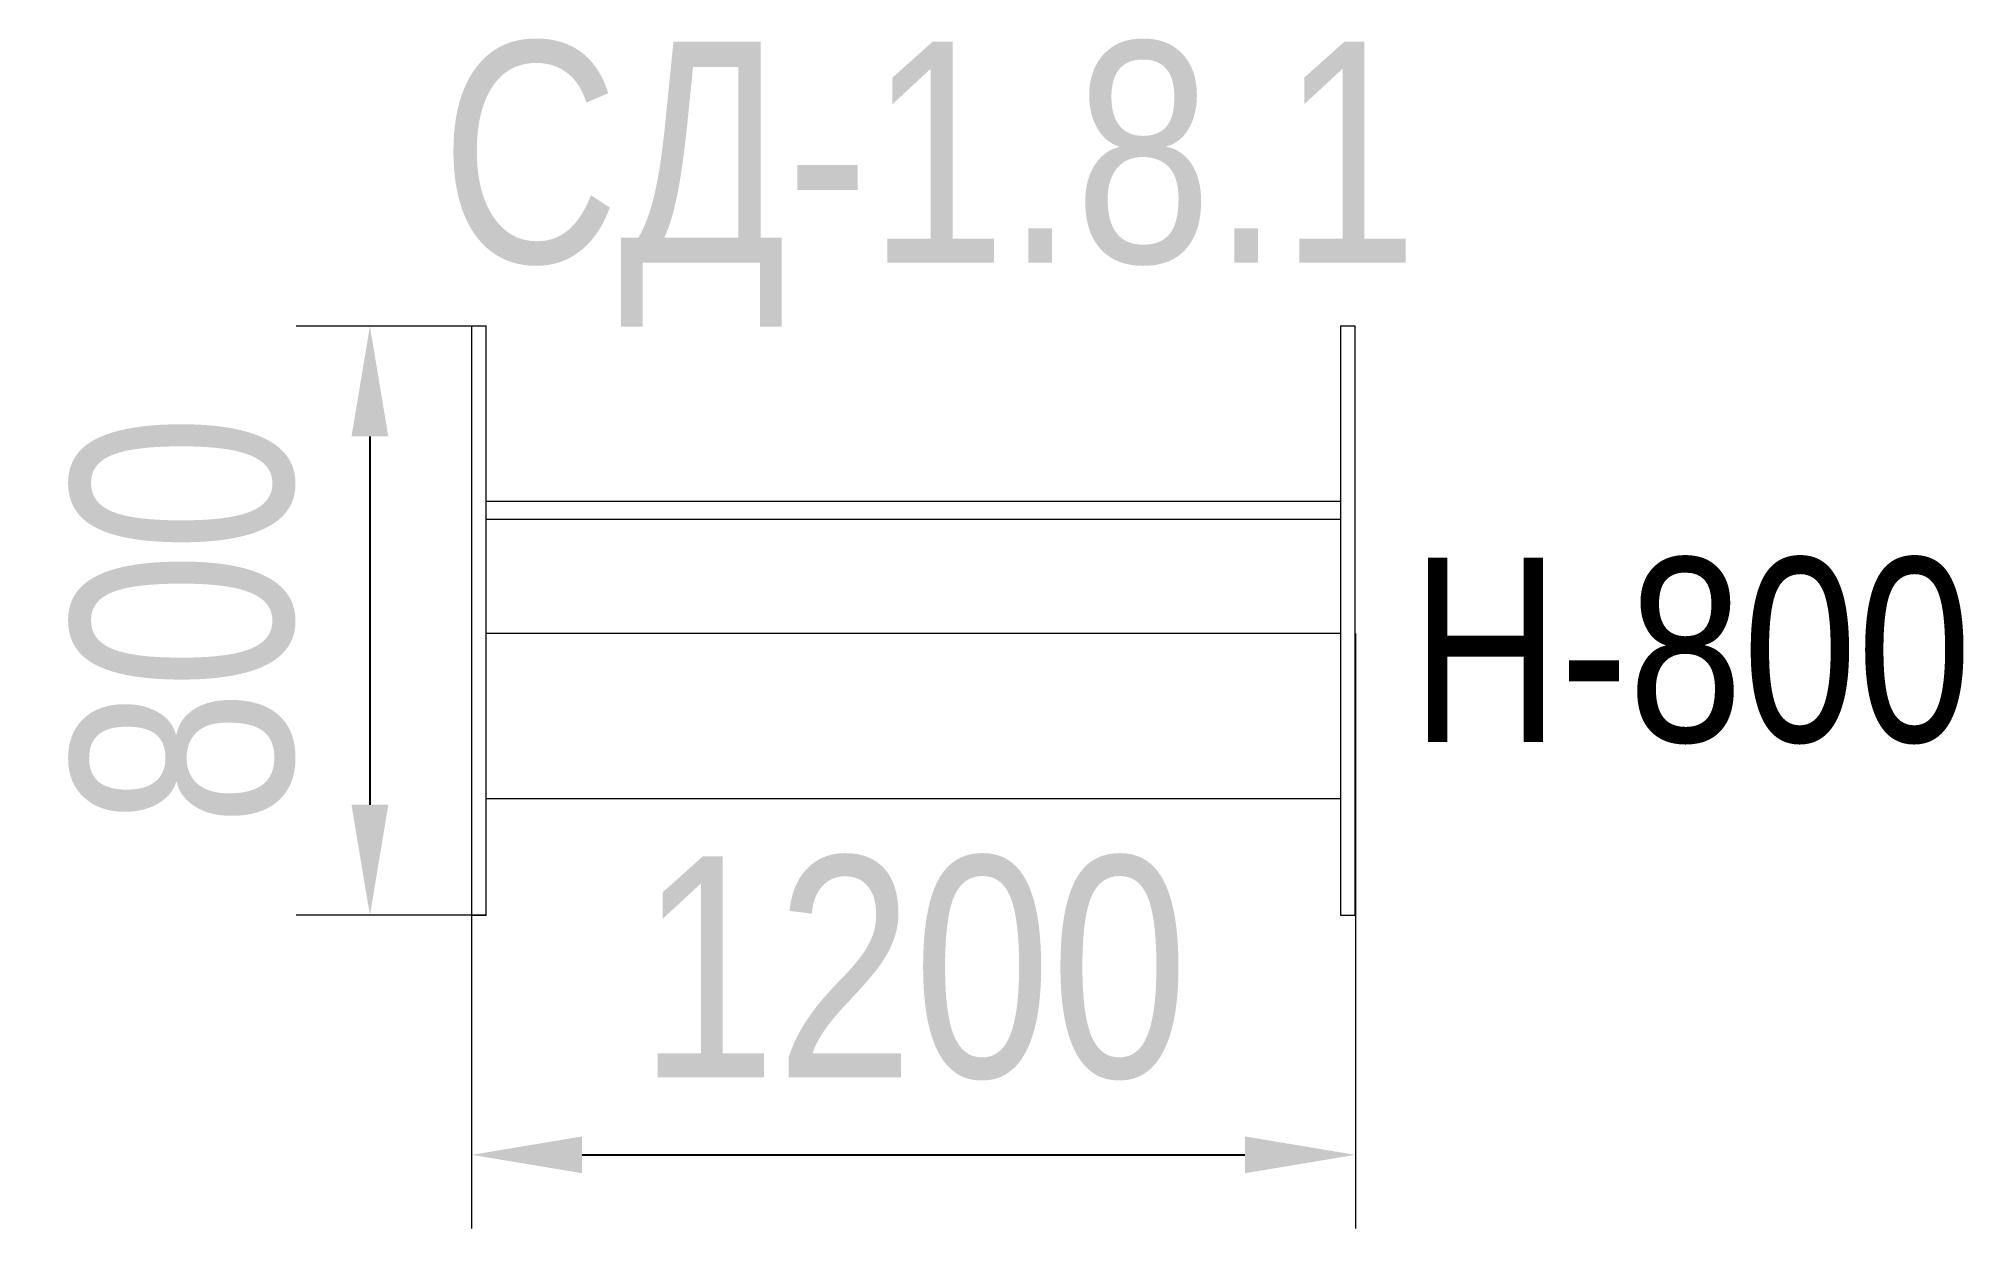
# Model space of a CAD drawing. Header units: millimetres. Extents: x -1047 to 1566, y -714 to 902.
import ezdxf

# ---------------------------------------------------------------- set-up
doc = ezdxf.new("R2010")
doc.units = ezdxf.units.MM
for name, color, linetype in [('DIKOM_АРТИКУЛ', 7, 'Continuous'), ('DIKOM_ОБЪЕКТ', 7, 'Continuous'), ('DIKOM_РАЗМЕР_ОБЪЕКТА', 7, 'Continuous')]:
    doc.layers.add(name, color=color, linetype=linetype)
doc.styles.add('style1', font='arialbd.ttf', dxfattribs={"width": 0.8})
doc.dimstyles.new('1-50', dxfattribs={"dimtxt": 300, "dimasz": 150, "dimexe": 100, "dimexo": 0, "dimgap": 100, "dimtad": 1, "dimtxsty": 'style1', "dimcen": 200, "dimclrd": 7, "dimclre": 7, "dimclrt": 7, "dimadec": 1, "dimazin": 2, "dimtfac": 1, "dimtmove": 0, "dimatfit": 2, "dimfxl": 0, "dimlwd": 25, "dimlwe": 18, "dimarcsym": 0})

# ---------------------------------------------------------------- blocks, each defined once
blk = doc.blocks.new('*D0')
at = {"layer": 'Defpoints', "color": 0, "transparency": 16777216}
for p in [(740.7, 94.4), (-459.3, 55.7), (740.7, -613.7)]:
    blk.add_point(p, dxfattribs=at)
at = {"layer": 'DIKOM_РАЗМЕР_ОБЪЕКТА', "color": 7, "lineweight": 18, "transparency": 16777216}
for p, q in [((740.7, 94.4), (740.7, -713.7)), ((-459.3, 55.7), (-459.3, -713.7))]:
    blk.add_line(p, q, dxfattribs=at)
at = {"layer": 'DIKOM_РАЗМЕР_ОБЪЕКТА', "color": 7, "lineweight": 25, "transparency": 16777216}
blk.add_line((-309.3, -613.7), (590.7, -613.7), dxfattribs=at)
at = {"layer": 'DIKOM_РАЗМЕР_ОБЪЕКТА', "color": 7, "transparency": 16777216}
for points in [[(-309.3, -588.7), (-309.3, -638.7), (-459.3, -613.7)], [(590.7, -588.7), (590.7, -638.7), (740.7, -613.7)]]:
    blk.add_solid(points, dxfattribs=at)
at = {"layer": 'DIKOM_РАЗМЕР_ОБЪЕКТА', "color": 7, "transparency": 16777216, "insert": (140.7, -360.6), "char_height": 300, "attachment_point": 5, "style": 'style1'}
blk.add_mtext('{\\fArial|b0|i0|c204|p34;1200}', dxfattribs=at)
blk = doc.blocks.new('*D1')
at = {"layer": 'Defpoints', "color": 0, "transparency": 16777216}
for p in [(-449.3, 511.8), (-597.4, -288.2), (-439.3, -288.2)]:
    blk.add_point(p, dxfattribs=at)
at = {"layer": 'DIKOM_РАЗМЕР_ОБЪЕКТА', "color": 7, "lineweight": 18, "transparency": 16777216}
for p, q in [((-449.3, 511.8), (-697.4, 511.8)), ((-439.3, -288.2), (-697.4, -288.2))]:
    blk.add_line(p, q, dxfattribs=at)
at = {"layer": 'DIKOM_РАЗМЕР_ОБЪЕКТА', "color": 7, "lineweight": 25, "transparency": 16777216}
blk.add_line((-597.4, 361.8), (-597.4, -138.2), dxfattribs=at)
at = {"layer": 'DIKOM_РАЗМЕР_ОБЪЕКТА', "color": 7, "transparency": 16777216}
for points in [[(-622.4, 361.8), (-572.4, 361.8), (-597.4, 511.8)], [(-622.4, -138.2), (-572.4, -138.2), (-597.4, -288.2)]]:
    blk.add_solid(points, dxfattribs=at)
at = {"layer": 'DIKOM_РАЗМЕР_ОБЪЕКТА', "color": 7, "transparency": 16777216, "insert": (-850.6, 111.8), "char_height": 300, "attachment_point": 5, "rotation": 90, "style": 'style1'}
blk.add_mtext('{\\fArial|b0|i0|c204|p34;800}', dxfattribs=at)

msp = doc.modelspace()

# ---------------------------------------------------------------- linework, layer by layer
at = {"layer": 'DIKOM_ОБЪЕКТ', "color": 7, "lineweight": 15}
for p, q in [((-459.348, 511.845), (-459.348, -288.155)), ((-459.348, 511.845), (-439.348, 511.845)), ((-439.348, -288.155), (-439.348, 511.845)), ((720.652, 511.845), (720.652, -288.155)), ((720.652, 511.845), (740.652, 511.845)), ((740.652, -288.155), (740.652, 511.845)), ((-439.348, 273.829), (720.652, 273.829)), ((-439.348, 249.375), (720.652, 249.375)), ((-439.348, 94.5), (720.652, 94.5)), ((-439.348, -129.661), (720.652, -129.661)), ((-459.348, -288.155), (-439.348, -288.155)), ((720.652, -288.155), (740.652, -288.155))]:
    msp.add_line(p, q, dxfattribs=at)

# ---------------------------------------------------------------- texts
at = {"layer": 'DIKOM_АРТИКУЛ', "insert": (-501, 897.765), "char_height": 300, "width": 1668.50802, "attachment_point": 1, "style": 'style1'}
msp.add_mtext('{\\fArial|b0|i0|c204|p34;СД-1.8.1}', dxfattribs=at)
at = {"layer": 'DIKOM_РАЗМЕР_ОБЪЕКТА', "insert": (816.484, 197.039), "char_height": 250, "width": 707.55089, "attachment_point": 1, "style": 'style1'}
msp.add_mtext('{\\fArial|b0|i0|c204|p34;H-800}', dxfattribs=at)

# ---------------------------------------------------------------- dimensions: what is measured, and where the dimension line sits
at = {"layer": 'DIKOM_РАЗМЕР_ОБЪЕКТА'}
dim = msp.add_linear_dim(base=(-597.381, -288.155), p1=(-449.348, 511.845), p2=(-439.348, -288.155), angle=90, text='{\\fArial|b0|i0|c204|p34;<>}', dimstyle='1-50', dxfattribs=at)
dim.commit()
dim.dimension.update_dxf_attribs({"geometry": '*D1', "text_midpoint": (-597.381, 111.845), "dimtype": 160})
dim = msp.add_linear_dim(base=(740.652, -613.735), p1=(-459.348, 55.719), p2=(740.652, 94.355), text='{\\fArial|b0|i0|c204|p34;<>}', dimstyle='1-50', dxfattribs=at)
dim.commit()
dim.dimension.update_dxf_attribs({"geometry": '*D0', "text_midpoint": (140.652, -613.735), "dimtype": 160})

doc.saveas('drawing.dxf')
